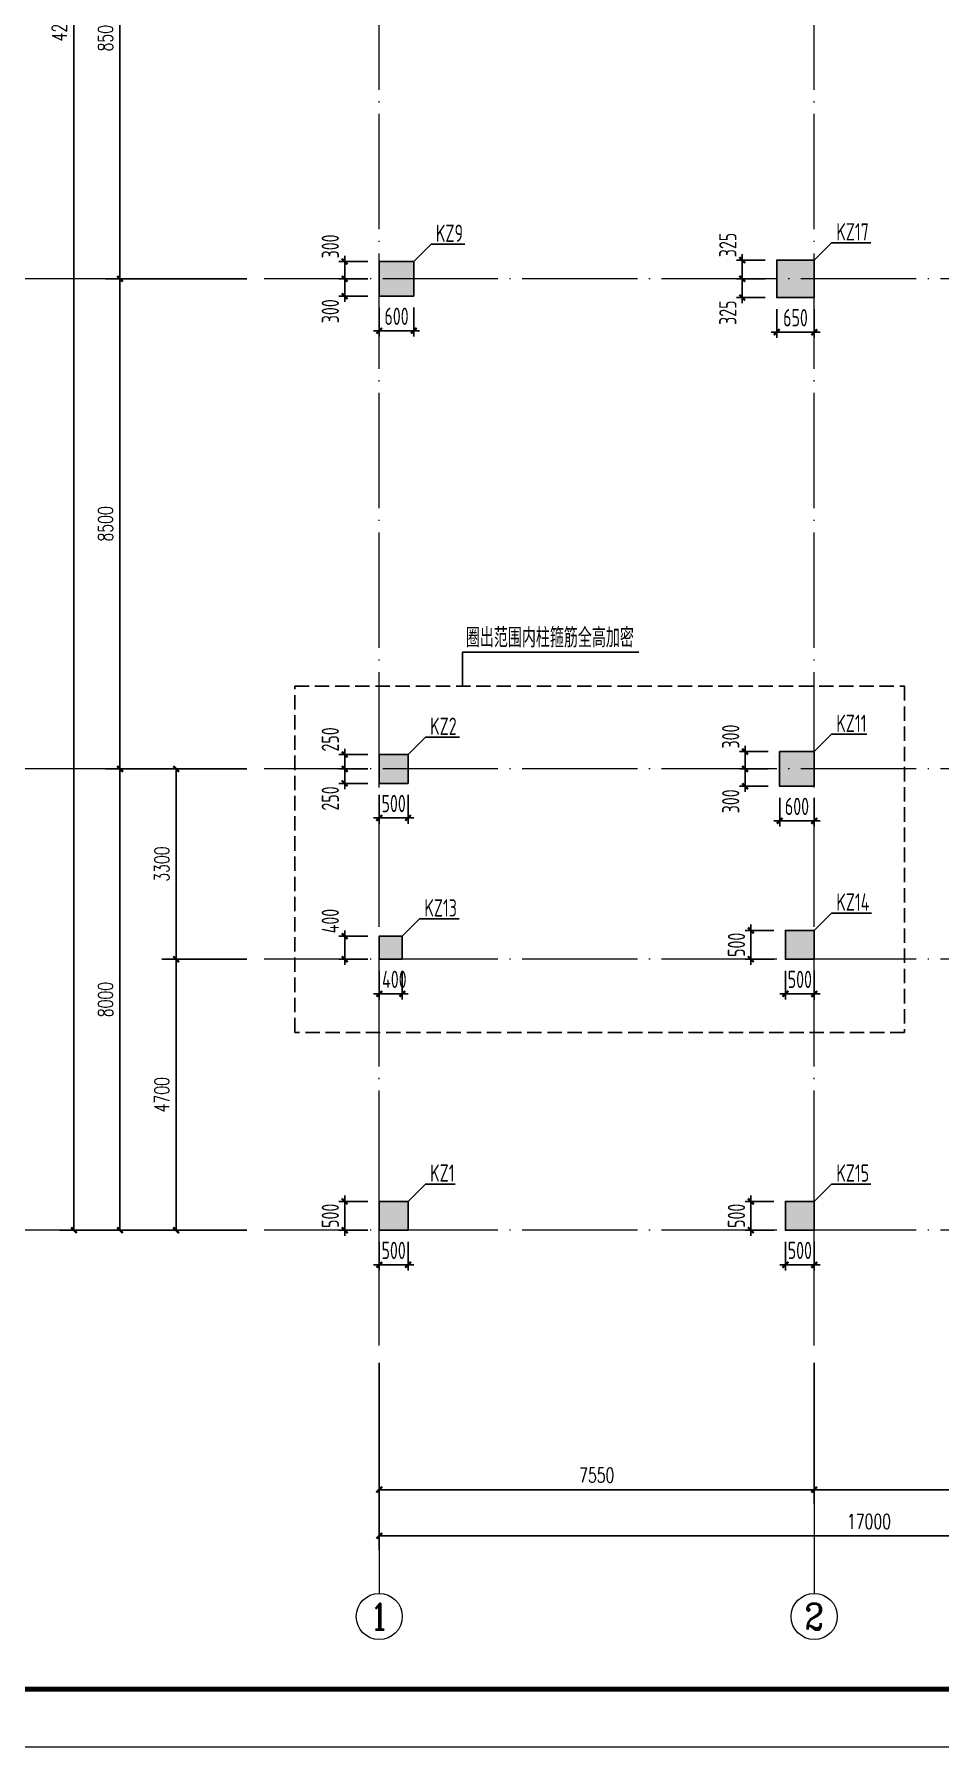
# Model space of a CAD drawing. Extents: x 3968514 to 5230306, y -516551 to -228246.
# Drawn here: x 4675666 to 4691384, y -359553 to -329853 of the extents above; entities that cross this region are included whole.
import ezdxf
from ezdxf.enums import TextEntityAlignment as Align

# ---------------------------------------------------------------- set-up
doc = ezdxf.new("R2010")
doc.units = 0
doc.header["$LTSCALE"] = 1000
doc.header["$MEASUREMENT"] = 0
doc.linetypes.add('DASH', pattern=[0.35, 0.25, -0.1])
doc.linetypes.add('DOTE', pattern=[2.42, 2, -0.2, 0.02, -0.2])
for name, color, linetype, lineweight in [('AXIS', 3, 'Continuous', 15), ('AXIS_TEXT', 7, 'Continuous', 15), ('COLU-DIM', 3, 'Continuous', 25), ('COLU-HATCH', 251, 'Continuous', 25), ('COLU-TEXT', 2, 'Continuous', 25), ('DOTE', 1, 'DOTE', 9), ('FRAME', 3, 'Continuous', 18), ('PUB_DIM', 3, 'Continuous', 15)]:
    doc.layers.add(name, color=color, linetype=linetype, lineweight=lineweight)
doc.layers.add('COLU', color=7, linetype='Continuous')
doc.layers.add('PUB_TEXT', color=7, linetype='Continuous')
doc.styles.add('_TCH_AXIS', font='COMPLEX', dxfattribs={"bigfont": 'GBCBIG'})
doc.styles.add('_TCH_DIM_T3', font='SIMPLEX.shx', dxfattribs={"width": 0.7, "bigfont": 'GBCBIG.shx'})
doc.styles.add('COMPLEX', font='COMPLEX')
doc.styles.add('FromPkpm', font='Tssdeng.shx', dxfattribs={"width": 0.7, "bigfont": 'hztxt.shx'})
doc.styles.get("Standard").update_dxf_attribs({"font": 'gbenor.shx', "bigfont": 'gbcbig.shx'})
doc.dimstyles.new('_TCH_ARCH&&100', dxfattribs={"dimtxt": 255, "dimasz": 100, "dimexe": 250, "dimexo": 300, "dimgap": 122.5, "dimtad": 1, "dimdec": 0, "dimzin": 0, "dimdsep": 46, "dimtxsty": '_TCH_DIM_T3', "dimblk": 'ARCHTICK', "dimcen": 0.09, "dimclrt": 7, "dimazin": 2, "dimtfac": 1, "dimtdec": 0, "dimtix": 1, "dimtmove": 2, "dimatfit": 3, "dimfxl": 150, "dimtolj": 1, "dimtzin": 0, "dimarcsym": 0})
doc.dimstyles.new('Pkpm_1', dxfattribs={"dimtxt": 250, "dimasz": 100, "dimexe": 100, "dimexo": 0.0625, "dimgap": 100, "dimtad": 1, "dimdec": 0, "dimrnd": 1, "dimzin": 0, "dimdsep": 46, "dimtxsty": 'FromPkpm', "dimblk1": 'ARCHTICK', "dimblk2": 'ARCHTICK', "dimsah": 1, "dimcen": 0.09, "dimdle": 100, "dimadec": 0, "dimazin": 0, "dimtfac": 1, "dimtdec": 0, "dimtix": 1, "dimtmove": 2, "dimatfit": 1, "dimfxl": 1, "dimtolj": 1, "dimtzin": 0, "dimarcsym": 0})

# ---------------------------------------------------------------- blocks, each defined once
blk = doc.blocks.new('A$C0B803521')
at = {"layer": 'FRAME', "lineweight": 140}
blk.add_line((-97543, 35252), (-16943, 35252), dxfattribs=at)
at = {"layer": 'FRAME', "lineweight": 18}
blk.add_line((-100043, 34252), (-15943, 34252), dxfattribs=at)
blk = doc.blocks.new('_ArchTick')
at = {"color": 0, "linetype": 'ByBlock', "const_width": 0.4}
blk.add_lwpolyline([(-0.5, -0.5), (0.5, 0.5)], dxfattribs=at)
blk = doc.blocks.new('*D376')
at = {"layer": 'COLU-DIM', "color": 0, "lineweight": -2, "transparency": 16777216}
for p, q in [((4688605, -343095), (4688605, -343595)), ((4689205, -343095), (4689205, -343595)), ((4688605, -343495), (4688505, -343495)), ((4688605, -343495), (4689205, -343495)), ((4689205, -343495), (4689305, -343495))]:
    blk.add_line(p, q, dxfattribs=at)
at = {"layer": 'Defpoints', "color": 0, "transparency": 16777216}
for p in [(4688605, -342895), (4689205, -342895), (4689205, -343495)]:
    blk.add_point(p, dxfattribs=at)
at = {"layer": 'COLU-DIM', "color": 0, "lineweight": -2, "transparency": 16777216, "xscale": 100, "yscale": 100, "zscale": 100}
blk.add_blockref('_ArchTick', (4688605, -343495), dxfattribs=at)
at = {"layer": 'COLU-DIM', "color": 0, "lineweight": -2, "transparency": 16777216, "xscale": 100, "yscale": 100, "zscale": 100, "rotation": 180}
blk.add_blockref('_ArchTick', (4689205, -343495), dxfattribs=at)
at = {"layer": 'COLU-DIM', "color": 7, "transparency": 16777216, "insert": (4688905, -343245), "char_height": 300, "attachment_point": 5, "style": 'FromPkpm'}
blk.add_mtext('\\A1;600', dxfattribs=at)
blk = doc.blocks.new('*D375')
at = {"layer": 'COLU-DIM', "color": 0, "lineweight": -2, "transparency": 16777216}
for p, q in [((4688705, -346095), (4688705, -346595)), ((4689205, -346095), (4689205, -346595)), ((4688705, -346495), (4688605, -346495)), ((4688705, -346495), (4689205, -346495)), ((4689205, -346495), (4689305, -346495))]:
    blk.add_line(p, q, dxfattribs=at)
at = {"layer": 'Defpoints', "color": 0, "transparency": 16777216}
for p in [(4688705, -345895), (4689205, -345895), (4689205, -346495)]:
    blk.add_point(p, dxfattribs=at)
at = {"layer": 'COLU-DIM', "color": 0, "lineweight": -2, "transparency": 16777216, "xscale": 100, "yscale": 100, "zscale": 100}
blk.add_blockref('_ArchTick', (4688705, -346495), dxfattribs=at)
at = {"layer": 'COLU-DIM', "color": 0, "lineweight": -2, "transparency": 16777216, "xscale": 100, "yscale": 100, "zscale": 100, "rotation": 180}
blk.add_blockref('_ArchTick', (4689205, -346495), dxfattribs=at)
at = {"layer": 'COLU-DIM', "color": 7, "transparency": 16777216, "insert": (4688955, -346245), "char_height": 300, "attachment_point": 5, "style": 'FromPkpm'}
blk.add_mtext('\\A1;500', dxfattribs=at)
blk = doc.blocks.new('*D374')
at = {"layer": 'COLU-DIM', "color": 0, "lineweight": -2, "transparency": 16777216}
for p, q in [((4688555, -334620), (4688555, -335120)), ((4689205, -334620), (4689205, -335120)), ((4688455, -335020), (4689305, -335020))]:
    blk.add_line(p, q, dxfattribs=at)
at = {"layer": 'Defpoints', "color": 0, "transparency": 16777216}
for p in [(4688555, -334420), (4689205, -334420), (4689205, -335020)]:
    blk.add_point(p, dxfattribs=at)
at = {"layer": 'COLU-DIM', "color": 0, "lineweight": -2, "transparency": 16777216, "xscale": 100, "yscale": 100, "zscale": 100, "rotation": 180}
blk.add_blockref('_ArchTick', (4688555, -335020), dxfattribs=at)
at = {"layer": 'COLU-DIM', "color": 0, "lineweight": -2, "transparency": 16777216, "xscale": 100, "yscale": 100, "zscale": 100}
blk.add_blockref('_ArchTick', (4689205, -335020), dxfattribs=at)
at = {"layer": 'COLU-DIM', "color": 7, "transparency": 16777216, "insert": (4688880, -334770), "char_height": 300, "attachment_point": 5, "style": 'FromPkpm'}
blk.add_mtext('\\A1;650', dxfattribs=at)
blk = doc.blocks.new('*D373')
at = {"layer": 'COLU-DIM', "color": 0, "lineweight": -2, "transparency": 16777216}
for p, q in [((4688355, -333770), (4687855, -333770)), ((4687955, -333770), (4687955, -333670)), ((4687955, -334095), (4687955, -333770)), ((4688355, -334095), (4687855, -334095)), ((4687955, -334095), (4687955, -334195))]:
    blk.add_line(p, q, dxfattribs=at)
at = {"layer": 'Defpoints', "color": 0, "transparency": 16777216}
for p in [(4687955, -333770), (4688555, -333770), (4688555, -334095)]:
    blk.add_point(p, dxfattribs=at)
at = {"layer": 'COLU-DIM', "color": 0, "lineweight": -2, "transparency": 16777216, "xscale": 100, "yscale": 100, "zscale": 100}
for p, rotation in [((4687955, -333770), 270), ((4687955, -334095), 90)]:
    blk.add_blockref('_ArchTick', p, dxfattribs=dict(at, rotation=rotation))
at = {"layer": 'COLU-DIM', "color": 7, "transparency": 16777216, "insert": (4687705, -333508), "char_height": 300, "attachment_point": 5, "rotation": 90, "style": 'FromPkpm'}
blk.add_mtext('\\A1;325', dxfattribs=at)
blk = doc.blocks.new('*D372')
at = {"layer": 'COLU-DIM', "color": 0, "lineweight": -2, "transparency": 16777216}
for p, q in [((4688355, -334095), (4687855, -334095)), ((4687955, -334095), (4687955, -333995)), ((4687955, -334420), (4687955, -334095)), ((4688355, -334420), (4687855, -334420)), ((4687955, -334420), (4687955, -334520))]:
    blk.add_line(p, q, dxfattribs=at)
at = {"layer": 'Defpoints', "color": 0, "transparency": 16777216}
for p in [(4687955, -334095), (4688555, -334095), (4688555, -334420)]:
    blk.add_point(p, dxfattribs=at)
at = {"layer": 'COLU-DIM', "color": 0, "lineweight": -2, "transparency": 16777216, "xscale": 100, "yscale": 100, "zscale": 100}
for p, rotation in [((4687955, -334095), 270), ((4687955, -334420), 90)]:
    blk.add_blockref('_ArchTick', p, dxfattribs=dict(at, rotation=rotation))
at = {"layer": 'COLU-DIM', "color": 7, "transparency": 16777216, "insert": (4687705, -334682), "char_height": 300, "attachment_point": 5, "rotation": 90, "style": 'FromPkpm'}
blk.add_mtext('\\A1;325', dxfattribs=at)
blk = doc.blocks.new('*D371')
at = {"layer": 'COLU-DIM', "color": 0, "lineweight": -2, "transparency": 16777216}
for p, q in [((4681655, -343045), (4681655, -343545)), ((4682155, -343045), (4682155, -343545)), ((4681655, -343445), (4681555, -343445)), ((4681655, -343445), (4682155, -343445)), ((4682155, -343445), (4682255, -343445))]:
    blk.add_line(p, q, dxfattribs=at)
at = {"layer": 'Defpoints', "color": 0, "transparency": 16777216}
for p in [(4681655, -342845), (4682155, -342845), (4682155, -343445)]:
    blk.add_point(p, dxfattribs=at)
at = {"layer": 'COLU-DIM', "color": 0, "lineweight": -2, "transparency": 16777216, "xscale": 100, "yscale": 100, "zscale": 100}
blk.add_blockref('_ArchTick', (4681655, -343445), dxfattribs=at)
at = {"layer": 'COLU-DIM', "color": 0, "lineweight": -2, "transparency": 16777216, "xscale": 100, "yscale": 100, "zscale": 100, "rotation": 180}
blk.add_blockref('_ArchTick', (4682155, -343445), dxfattribs=at)
at = {"layer": 'COLU-DIM', "color": 7, "transparency": 16777216, "insert": (4681905, -343195), "char_height": 300, "attachment_point": 5, "style": 'FromPkpm'}
blk.add_mtext('\\A1;500', dxfattribs=at)
blk = doc.blocks.new('*D368')
at = {"layer": 'COLU-DIM', "color": 0, "lineweight": -2, "transparency": 16777216}
for p, q in [((4688505, -350095), (4688005, -350095)), ((4688105, -350095), (4688105, -349995)), ((4688105, -350595), (4688105, -350095)), ((4688505, -350595), (4688005, -350595)), ((4688105, -350595), (4688105, -350695))]:
    blk.add_line(p, q, dxfattribs=at)
at = {"layer": 'Defpoints', "color": 0, "transparency": 16777216}
for p in [(4688105, -350095), (4688705, -350095), (4688705, -350595)]:
    blk.add_point(p, dxfattribs=at)
at = {"layer": 'COLU-DIM', "color": 0, "lineweight": -2, "transparency": 16777216, "xscale": 100, "yscale": 100, "zscale": 100}
for p, rotation in [((4688105, -350095), 270), ((4688105, -350595), 90)]:
    blk.add_blockref('_ArchTick', p, dxfattribs=dict(at, rotation=rotation))
at = {"layer": 'COLU-DIM', "color": 7, "transparency": 16777216, "insert": (4687855, -350345), "char_height": 300, "attachment_point": 5, "rotation": 90, "style": 'FromPkpm'}
blk.add_mtext('\\A1;500', dxfattribs=at)
blk = doc.blocks.new('*D367')
at = {"layer": 'COLU-DIM', "color": 0, "lineweight": -2, "transparency": 16777216}
for p, q in [((4681055, -345495), (4681055, -345395)), ((4681455, -345495), (4680955, -345495)), ((4681055, -345895), (4681055, -345495)), ((4681455, -345895), (4680955, -345895)), ((4681055, -345895), (4681055, -345995))]:
    blk.add_line(p, q, dxfattribs=at)
at = {"layer": 'Defpoints', "color": 0, "transparency": 16777216}
for p in [(4681055, -345495), (4681655, -345495), (4681655, -345895)]:
    blk.add_point(p, dxfattribs=at)
at = {"layer": 'COLU-DIM', "color": 0, "lineweight": -2, "transparency": 16777216, "xscale": 100, "yscale": 100, "zscale": 100}
for p, rotation in [((4681055, -345495), 270), ((4681055, -345895), 90)]:
    blk.add_blockref('_ArchTick', p, dxfattribs=dict(at, rotation=rotation))
at = {"layer": 'COLU-DIM', "color": 7, "transparency": 16777216, "insert": (4680805, -345233), "char_height": 300, "attachment_point": 5, "rotation": 90, "style": 'FromPkpm'}
blk.add_mtext('\\A1;400', dxfattribs=at)
blk = doc.blocks.new('*D366')
at = {"layer": 'COLU-DIM', "color": 0, "lineweight": -2, "transparency": 16777216}
for p, q in [((4688705, -350795), (4688705, -351295)), ((4689205, -350795), (4689205, -351295)), ((4688705, -351195), (4688605, -351195)), ((4688705, -351195), (4689205, -351195)), ((4689205, -351195), (4689305, -351195))]:
    blk.add_line(p, q, dxfattribs=at)
at = {"layer": 'Defpoints', "color": 0, "transparency": 16777216}
for p in [(4688705, -350595), (4689205, -350595), (4689205, -351195)]:
    blk.add_point(p, dxfattribs=at)
at = {"layer": 'COLU-DIM', "color": 0, "lineweight": -2, "transparency": 16777216, "xscale": 100, "yscale": 100, "zscale": 100}
blk.add_blockref('_ArchTick', (4688705, -351195), dxfattribs=at)
at = {"layer": 'COLU-DIM', "color": 0, "lineweight": -2, "transparency": 16777216, "xscale": 100, "yscale": 100, "zscale": 100, "rotation": 180}
blk.add_blockref('_ArchTick', (4689205, -351195), dxfattribs=at)
at = {"layer": 'COLU-DIM', "color": 7, "transparency": 16777216, "insert": (4688955, -350945), "char_height": 300, "attachment_point": 5, "style": 'FromPkpm'}
blk.add_mtext('\\A1;500', dxfattribs=at)
blk = doc.blocks.new('*D365')
at = {"layer": 'COLU-DIM', "color": 0, "lineweight": -2, "transparency": 16777216}
for p, q in [((4688405, -342295), (4687905, -342295)), ((4688005, -342295), (4688005, -342195)), ((4688005, -342595), (4688005, -342295)), ((4688405, -342595), (4687905, -342595)), ((4688005, -342595), (4688005, -342695))]:
    blk.add_line(p, q, dxfattribs=at)
at = {"layer": 'Defpoints', "color": 0, "transparency": 16777216}
for p in [(4688005, -342295), (4688605, -342295), (4688605, -342595)]:
    blk.add_point(p, dxfattribs=at)
at = {"layer": 'COLU-DIM', "color": 0, "lineweight": -2, "transparency": 16777216, "xscale": 100, "yscale": 100, "zscale": 100}
for p, rotation in [((4688005, -342295), 270), ((4688005, -342595), 90)]:
    blk.add_blockref('_ArchTick', p, dxfattribs=dict(at, rotation=rotation))
at = {"layer": 'COLU-DIM', "color": 7, "transparency": 16777216, "insert": (4687755, -342033), "char_height": 300, "attachment_point": 5, "rotation": 90, "style": 'FromPkpm'}
blk.add_mtext('\\A1;300', dxfattribs=at)
blk = doc.blocks.new('*D364')
at = {"layer": 'COLU-DIM', "color": 0, "lineweight": -2, "transparency": 16777216}
for p, q in [((4688405, -342595), (4687905, -342595)), ((4688005, -342595), (4688005, -342495)), ((4688005, -342895), (4688005, -342595)), ((4688405, -342895), (4687905, -342895)), ((4688005, -342895), (4688005, -342995))]:
    blk.add_line(p, q, dxfattribs=at)
at = {"layer": 'Defpoints', "color": 0, "transparency": 16777216}
for p in [(4688005, -342595), (4688605, -342595), (4688605, -342895)]:
    blk.add_point(p, dxfattribs=at)
at = {"layer": 'COLU-DIM', "color": 0, "lineweight": -2, "transparency": 16777216, "xscale": 100, "yscale": 100, "zscale": 100}
for p, rotation in [((4688005, -342595), 270), ((4688005, -342895), 90)]:
    blk.add_blockref('_ArchTick', p, dxfattribs=dict(at, rotation=rotation))
at = {"layer": 'COLU-DIM', "color": 7, "transparency": 16777216, "insert": (4687755, -343157), "char_height": 300, "attachment_point": 5, "rotation": 90, "style": 'FromPkpm'}
blk.add_mtext('\\A1;300', dxfattribs=at)
blk = doc.blocks.new('*D362')
at = {"layer": 'COLU-DIM', "color": 0, "lineweight": -2, "transparency": 16777216}
for p, q in [((4681455, -350095), (4680955, -350095)), ((4681055, -350095), (4681055, -349995)), ((4681055, -350595), (4681055, -350095)), ((4681455, -350595), (4680955, -350595)), ((4681055, -350595), (4681055, -350695))]:
    blk.add_line(p, q, dxfattribs=at)
at = {"layer": 'Defpoints', "color": 0, "transparency": 16777216}
for p in [(4681055, -350095), (4681655, -350095), (4681655, -350595)]:
    blk.add_point(p, dxfattribs=at)
at = {"layer": 'COLU-DIM', "color": 0, "lineweight": -2, "transparency": 16777216, "xscale": 100, "yscale": 100, "zscale": 100}
for p, rotation in [((4681055, -350095), 270), ((4681055, -350595), 90)]:
    blk.add_blockref('_ArchTick', p, dxfattribs=dict(at, rotation=rotation))
at = {"layer": 'COLU-DIM', "color": 7, "transparency": 16777216, "insert": (4680805, -350345), "char_height": 300, "attachment_point": 5, "rotation": 90, "style": 'FromPkpm'}
blk.add_mtext('\\A1;500', dxfattribs=at)
blk = doc.blocks.new('*D361')
at = {"layer": 'COLU-DIM', "color": 0, "lineweight": -2, "transparency": 16777216}
for p, q in [((4681655, -334595), (4681655, -335095)), ((4682255, -334595), (4682255, -335095)), ((4681655, -334995), (4681555, -334995)), ((4681655, -334995), (4682255, -334995)), ((4682255, -334995), (4682355, -334995))]:
    blk.add_line(p, q, dxfattribs=at)
at = {"layer": 'Defpoints', "color": 0, "transparency": 16777216}
for p in [(4681655, -334395), (4682255, -334395), (4682255, -334995)]:
    blk.add_point(p, dxfattribs=at)
at = {"layer": 'COLU-DIM', "color": 0, "lineweight": -2, "transparency": 16777216, "xscale": 100, "yscale": 100, "zscale": 100}
blk.add_blockref('_ArchTick', (4681655, -334995), dxfattribs=at)
at = {"layer": 'COLU-DIM', "color": 0, "lineweight": -2, "transparency": 16777216, "xscale": 100, "yscale": 100, "zscale": 100, "rotation": 180}
blk.add_blockref('_ArchTick', (4682255, -334995), dxfattribs=at)
at = {"layer": 'COLU-DIM', "color": 7, "transparency": 16777216, "insert": (4681955, -334745), "char_height": 300, "attachment_point": 5, "style": 'FromPkpm'}
blk.add_mtext('\\A1;600', dxfattribs=at)
blk = doc.blocks.new('*D360')
at = {"layer": 'COLU-DIM', "color": 0, "lineweight": -2, "transparency": 16777216}
for p, q in [((4681455, -333795), (4680955, -333795)), ((4681055, -333795), (4681055, -333695)), ((4681055, -334095), (4681055, -333795)), ((4681455, -334095), (4680955, -334095)), ((4681055, -334095), (4681055, -334195))]:
    blk.add_line(p, q, dxfattribs=at)
at = {"layer": 'Defpoints', "color": 0, "transparency": 16777216}
for p in [(4681055, -333795), (4681655, -333795), (4681655, -334095)]:
    blk.add_point(p, dxfattribs=at)
at = {"layer": 'COLU-DIM', "color": 0, "lineweight": -2, "transparency": 16777216, "xscale": 100, "yscale": 100, "zscale": 100}
for p, rotation in [((4681055, -333795), 270), ((4681055, -334095), 90)]:
    blk.add_blockref('_ArchTick', p, dxfattribs=dict(at, rotation=rotation))
at = {"layer": 'COLU-DIM', "color": 7, "transparency": 16777216, "insert": (4680805, -333533), "char_height": 300, "attachment_point": 5, "rotation": 90, "style": 'FromPkpm'}
blk.add_mtext('\\A1;300', dxfattribs=at)
blk = doc.blocks.new('*D358')
at = {"layer": 'COLU-DIM', "color": 0, "lineweight": -2, "transparency": 16777216}
for p, q in [((4681455, -342345), (4680955, -342345)), ((4681055, -342345), (4681055, -342245)), ((4681055, -342595), (4681055, -342345)), ((4681455, -342595), (4680955, -342595)), ((4681055, -342595), (4681055, -342695))]:
    blk.add_line(p, q, dxfattribs=at)
at = {"layer": 'Defpoints', "color": 0, "transparency": 16777216}
for p in [(4681055, -342345), (4681655, -342345), (4681655, -342595)]:
    blk.add_point(p, dxfattribs=at)
at = {"layer": 'COLU-DIM', "color": 0, "lineweight": -2, "transparency": 16777216, "xscale": 100, "yscale": 100, "zscale": 100}
for p, rotation in [((4681055, -342345), 270), ((4681055, -342595), 90)]:
    blk.add_blockref('_ArchTick', p, dxfattribs=dict(at, rotation=rotation))
at = {"layer": 'COLU-DIM', "color": 7, "transparency": 16777216, "insert": (4680805, -342083), "char_height": 300, "attachment_point": 5, "rotation": 90, "style": 'FromPkpm'}
blk.add_mtext('\\A1;250', dxfattribs=at)
blk = doc.blocks.new('*D357')
at = {"layer": 'COLU-DIM', "color": 0, "lineweight": -2, "transparency": 16777216}
for p, q in [((4681655, -350795), (4681655, -351295)), ((4682155, -350795), (4682155, -351295)), ((4681655, -351195), (4681555, -351195)), ((4681655, -351195), (4682155, -351195)), ((4682155, -351195), (4682255, -351195))]:
    blk.add_line(p, q, dxfattribs=at)
at = {"layer": 'Defpoints', "color": 0, "transparency": 16777216}
for p in [(4681655, -350595), (4682155, -350595), (4682155, -351195)]:
    blk.add_point(p, dxfattribs=at)
at = {"layer": 'COLU-DIM', "color": 0, "lineweight": -2, "transparency": 16777216, "xscale": 100, "yscale": 100, "zscale": 100}
blk.add_blockref('_ArchTick', (4681655, -351195), dxfattribs=at)
at = {"layer": 'COLU-DIM', "color": 0, "lineweight": -2, "transparency": 16777216, "xscale": 100, "yscale": 100, "zscale": 100, "rotation": 180}
blk.add_blockref('_ArchTick', (4682155, -351195), dxfattribs=at)
at = {"layer": 'COLU-DIM', "color": 7, "transparency": 16777216, "insert": (4681905, -350945), "char_height": 300, "attachment_point": 5, "style": 'FromPkpm'}
blk.add_mtext('\\A1;500', dxfattribs=at)
blk = doc.blocks.new('*D356')
at = {"layer": 'COLU-DIM', "color": 0, "lineweight": -2, "transparency": 16777216}
for p, q in [((4681455, -342595), (4680955, -342595)), ((4681055, -342595), (4681055, -342495)), ((4681055, -342845), (4681055, -342595)), ((4681455, -342845), (4680955, -342845)), ((4681055, -342845), (4681055, -342945))]:
    blk.add_line(p, q, dxfattribs=at)
at = {"layer": 'Defpoints', "color": 0, "transparency": 16777216}
for p in [(4681055, -342595), (4681655, -342595), (4681655, -342845)]:
    blk.add_point(p, dxfattribs=at)
at = {"layer": 'COLU-DIM', "color": 0, "lineweight": -2, "transparency": 16777216, "xscale": 100, "yscale": 100, "zscale": 100}
for p, rotation in [((4681055, -342595), 270), ((4681055, -342845), 90)]:
    blk.add_blockref('_ArchTick', p, dxfattribs=dict(at, rotation=rotation))
at = {"layer": 'COLU-DIM', "color": 7, "transparency": 16777216, "insert": (4680805, -343107), "char_height": 300, "attachment_point": 5, "rotation": 90, "style": 'FromPkpm'}
blk.add_mtext('\\A1;250', dxfattribs=at)
blk = doc.blocks.new('*D355')
at = {"layer": 'COLU-DIM', "color": 0, "lineweight": -2, "transparency": 16777216}
for p, q in [((4681655, -346095), (4681655, -346595)), ((4682055, -346095), (4682055, -346595)), ((4681555, -346495), (4682155, -346495))]:
    blk.add_line(p, q, dxfattribs=at)
at = {"layer": 'Defpoints', "color": 0, "transparency": 16777216}
for p in [(4681655, -345895), (4682055, -345895), (4682055, -346495)]:
    blk.add_point(p, dxfattribs=at)
at = {"layer": 'COLU-DIM', "color": 0, "lineweight": -2, "transparency": 16777216, "xscale": 100, "yscale": 100, "zscale": 100, "rotation": 180}
blk.add_blockref('_ArchTick', (4681655, -346495), dxfattribs=at)
at = {"layer": 'COLU-DIM', "color": 0, "lineweight": -2, "transparency": 16777216, "xscale": 100, "yscale": 100, "zscale": 100}
blk.add_blockref('_ArchTick', (4682055, -346495), dxfattribs=at)
at = {"layer": 'COLU-DIM', "color": 7, "transparency": 16777216, "insert": (4681917, -346245), "char_height": 300, "attachment_point": 5, "style": 'FromPkpm'}
blk.add_mtext('\\A1;400', dxfattribs=at)
blk = doc.blocks.new('*D354')
at = {"layer": 'COLU-DIM', "color": 0, "lineweight": -2, "transparency": 16777216}
for p, q in [((4681455, -334095), (4680955, -334095)), ((4681055, -334095), (4681055, -333995)), ((4681055, -334395), (4681055, -334095)), ((4681455, -334395), (4680955, -334395)), ((4681055, -334395), (4681055, -334495))]:
    blk.add_line(p, q, dxfattribs=at)
at = {"layer": 'Defpoints', "color": 0, "transparency": 16777216}
for p in [(4681055, -334095), (4681655, -334095), (4681655, -334395)]:
    blk.add_point(p, dxfattribs=at)
at = {"layer": 'COLU-DIM', "color": 0, "lineweight": -2, "transparency": 16777216, "xscale": 100, "yscale": 100, "zscale": 100}
for p, rotation in [((4681055, -334095), 270), ((4681055, -334395), 90)]:
    blk.add_blockref('_ArchTick', p, dxfattribs=dict(at, rotation=rotation))
at = {"layer": 'COLU-DIM', "color": 7, "transparency": 16777216, "insert": (4680805, -334657), "char_height": 300, "attachment_point": 5, "rotation": 90, "style": 'FromPkpm'}
blk.add_mtext('\\A1;300', dxfattribs=at)
blk = doc.blocks.new('*D353')
at = {"layer": 'COLU-DIM', "color": 0, "lineweight": -2, "transparency": 16777216}
for p, q in [((4688505, -345395), (4688005, -345395)), ((4688105, -345395), (4688105, -345295)), ((4688105, -345895), (4688105, -345395)), ((4688505, -345895), (4688005, -345895)), ((4688105, -345895), (4688105, -345995))]:
    blk.add_line(p, q, dxfattribs=at)
at = {"layer": 'Defpoints', "color": 0, "transparency": 16777216}
for p in [(4688105, -345395), (4688705, -345395), (4688705, -345895)]:
    blk.add_point(p, dxfattribs=at)
at = {"layer": 'COLU-DIM', "color": 0, "lineweight": -2, "transparency": 16777216, "xscale": 100, "yscale": 100, "zscale": 100}
for p, rotation in [((4688105, -345395), 270), ((4688105, -345895), 90)]:
    blk.add_blockref('_ArchTick', p, dxfattribs=dict(at, rotation=rotation))
at = {"layer": 'COLU-DIM', "color": 7, "transparency": 16777216, "insert": (4687855, -345645), "char_height": 300, "attachment_point": 5, "rotation": 90, "style": 'FromPkpm'}
blk.add_mtext('\\A1;500', dxfattribs=at)
blk = doc.blocks.new('_AXISO')
blk.add_circle((0, 0), 0.5)
at = {"layer": 'AXIS_TEXT', "style": 'COMPLEX', "width": 1.041667}
blk.add_attdef('A', text='', height=0.56, dxfattribs=at).set_placement((-0.25, -0.28), (0.25, -0.28), align=Align.FIT)
blk = doc.blocks.new('*D1341')
at = {"layer": 'AXIS', "color": 0, "lineweight": -2, "transparency": 16777216}
for p, q in [((0, -44300), (0, -47550)), ((17000, -44300), (17000, -47550)), ((0, -47300), (17000, -47300))]:
    blk.add_line(p, q, dxfattribs=at)
at = {"layer": 'Defpoints', "color": 0, "transparency": 16777216}
for p in [(0, -44000), (17000, -44000), (17000, -47300)]:
    blk.add_point(p, dxfattribs=at)
at = {"layer": 'AXIS', "color": 0, "lineweight": -2, "transparency": 16777216, "xscale": 100, "yscale": 100, "zscale": 100, "rotation": 180}
blk.add_blockref('_ArchTick', (0, -47300), dxfattribs=at)
at = {"layer": 'AXIS', "color": 0, "lineweight": -2, "transparency": 16777216, "xscale": 100, "yscale": 100, "zscale": 100}
blk.add_blockref('_ArchTick', (17000, -47300), dxfattribs=at)
at = {"layer": 'AXIS', "color": 7, "transparency": 16777216, "insert": (8500, -47050), "char_height": 255, "attachment_point": 5, "style": '_TCH_DIM_T3'}
blk.add_mtext('\\A1;17000', dxfattribs=at)
blk = doc.blocks.new('*D1342')
at = {"layer": 'AXIS', "color": 0, "lineweight": -2, "transparency": 16777216}
for p, q in [((0, -44300), (0, -46750)), ((7550, -44300), (7550, -46750)), ((0, -46500), (7550, -46500))]:
    blk.add_line(p, q, dxfattribs=at)
at = {"layer": 'Defpoints', "color": 0, "transparency": 16777216}
for p in [(0, -44000), (7550, -44000), (7550, -46500)]:
    blk.add_point(p, dxfattribs=at)
at = {"layer": 'AXIS', "color": 0, "lineweight": -2, "transparency": 16777216, "xscale": 100, "yscale": 100, "zscale": 100, "rotation": 180}
blk.add_blockref('_ArchTick', (0, -46500), dxfattribs=at)
at = {"layer": 'AXIS', "color": 0, "lineweight": -2, "transparency": 16777216, "xscale": 100, "yscale": 100, "zscale": 100}
blk.add_blockref('_ArchTick', (7550, -46500), dxfattribs=at)
at = {"layer": 'AXIS', "color": 7, "transparency": 16777216, "insert": (3775, -46250), "char_height": 255, "attachment_point": 5, "style": '_TCH_DIM_T3'}
blk.add_mtext('\\A1;7550', dxfattribs=at)
blk = doc.blocks.new('*D1343')
at = {"layer": 'AXIS', "color": 0, "lineweight": -2, "transparency": 16777216}
for p, q in [((7550, -44300), (7550, -46750)), ((17000, -44300), (17000, -46750)), ((7550, -46500), (17000, -46500))]:
    blk.add_line(p, q, dxfattribs=at)
at = {"layer": 'Defpoints', "color": 0, "transparency": 16777216}
for p in [(7550, -44000), (17000, -44000), (17000, -46500)]:
    blk.add_point(p, dxfattribs=at)
at = {"layer": 'AXIS', "color": 0, "lineweight": -2, "transparency": 16777216, "xscale": 100, "yscale": 100, "zscale": 100, "rotation": 180}
blk.add_blockref('_ArchTick', (7550, -46500), dxfattribs=at)
at = {"layer": 'AXIS', "color": 0, "lineweight": -2, "transparency": 16777216, "xscale": 100, "yscale": 100, "zscale": 100}
blk.add_blockref('_ArchTick', (17000, -46500), dxfattribs=at)
at = {"layer": 'AXIS', "color": 7, "transparency": 16777216, "insert": (12275, -46250), "char_height": 255, "attachment_point": 5, "style": '_TCH_DIM_T3'}
blk.add_mtext('\\A1;9450', dxfattribs=at)
blk = doc.blocks.new('*D1353')
at = {"layer": 'AXIS', "color": 0, "lineweight": -2, "transparency": 16777216}
for p, q in [((-2300, 0), (-5550, 0)), ((-5300, -42000), (-5300, 0)), ((-2300, -42000), (-5550, -42000))]:
    blk.add_line(p, q, dxfattribs=at)
at = {"layer": 'Defpoints', "color": 0, "transparency": 16777216}
for p in [(-5300, 0), (-2000, 0), (-2000, -42000)]:
    blk.add_point(p, dxfattribs=at)
at = {"layer": 'AXIS', "color": 0, "lineweight": -2, "transparency": 16777216, "xscale": 100, "yscale": 100, "zscale": 100}
for p, rotation in [((-5300, 0), 90), ((-5300, -42000), 270)]:
    blk.add_blockref('_ArchTick', p, dxfattribs=dict(at, rotation=rotation))
at = {"layer": 'AXIS', "color": 7, "transparency": 16777216, "insert": (-5550, -21000), "char_height": 255, "attachment_point": 5, "rotation": 90, "style": '_TCH_DIM_T3'}
blk.add_mtext('\\A1;42000', dxfattribs=at)
blk = doc.blocks.new('*D1354')
at = {"layer": 'AXIS', "color": 0, "lineweight": -2, "transparency": 16777216}
for p, q in [((-2300, -34000), (-4750, -34000)), ((-4500, -42000), (-4500, -34000)), ((-2300, -42000), (-4750, -42000))]:
    blk.add_line(p, q, dxfattribs=at)
at = {"layer": 'Defpoints', "color": 0, "transparency": 16777216}
for p in [(-4500, -34000), (-2000, -34000), (-2000, -42000)]:
    blk.add_point(p, dxfattribs=at)
at = {"layer": 'AXIS', "color": 0, "lineweight": -2, "transparency": 16777216, "xscale": 100, "yscale": 100, "zscale": 100}
for p, rotation in [((-4500, -34000), 90), ((-4500, -42000), 270)]:
    blk.add_blockref('_ArchTick', p, dxfattribs=dict(at, rotation=rotation))
at = {"layer": 'AXIS', "color": 7, "transparency": 16777216, "insert": (-4750, -38000), "char_height": 255, "attachment_point": 5, "rotation": 90, "style": '_TCH_DIM_T3'}
blk.add_mtext('\\A1;8000', dxfattribs=at)
blk = doc.blocks.new('*D1355')
at = {"layer": 'AXIS', "color": 0, "lineweight": -2, "transparency": 16777216}
for p, q in [((-2300, -25500), (-4750, -25500)), ((-4500, -34000), (-4500, -25500)), ((-2300, -34000), (-4750, -34000))]:
    blk.add_line(p, q, dxfattribs=at)
at = {"layer": 'Defpoints', "color": 0, "transparency": 16777216}
for p in [(-4500, -25500), (-2000, -25500), (-2000, -34000)]:
    blk.add_point(p, dxfattribs=at)
at = {"layer": 'AXIS', "color": 0, "lineweight": -2, "transparency": 16777216, "xscale": 100, "yscale": 100, "zscale": 100}
for p, rotation in [((-4500, -25500), 90), ((-4500, -34000), 270)]:
    blk.add_blockref('_ArchTick', p, dxfattribs=dict(at, rotation=rotation))
at = {"layer": 'AXIS', "color": 7, "transparency": 16777216, "insert": (-4750, -29750), "char_height": 255, "attachment_point": 5, "rotation": 90, "style": '_TCH_DIM_T3'}
blk.add_mtext('\\A1;8500', dxfattribs=at)
blk = doc.blocks.new('*D1356')
at = {"layer": 'AXIS', "color": 0, "lineweight": -2, "transparency": 16777216}
for p, q in [((-2300, -17000), (-4750, -17000)), ((-4500, -25500), (-4500, -17000)), ((-2300, -25500), (-4750, -25500))]:
    blk.add_line(p, q, dxfattribs=at)
at = {"layer": 'Defpoints', "color": 0, "transparency": 16777216}
for p in [(-4500, -17000), (-2000, -17000), (-2000, -25500)]:
    blk.add_point(p, dxfattribs=at)
at = {"layer": 'AXIS', "color": 0, "lineweight": -2, "transparency": 16777216, "xscale": 100, "yscale": 100, "zscale": 100}
for p, rotation in [((-4500, -17000), 90), ((-4500, -25500), 270)]:
    blk.add_blockref('_ArchTick', p, dxfattribs=dict(at, rotation=rotation))
at = {"layer": 'AXIS', "color": 7, "transparency": 16777216, "insert": (-4750, -21250), "char_height": 255, "attachment_point": 5, "rotation": 90, "style": '_TCH_DIM_T3'}
blk.add_mtext('\\A1;8500', dxfattribs=at)
blk = doc.blocks.new('*D1255')
at = {"layer": 'Defpoints', "color": 0, "transparency": 16777216}
for p in [(4678130, -345895), (4679655, -345895), (4679655, -350595)]:
    blk.add_point(p, dxfattribs=at)
at = {"layer": 'PUB_DIM', "color": 0, "lineweight": -2, "transparency": 16777216}
for p, q in [((4679355, -345895), (4677880, -345895)), ((4678130, -350595), (4678130, -345895)), ((4679355, -350595), (4677880, -350595))]:
    blk.add_line(p, q, dxfattribs=at)
at = {"layer": 'PUB_DIM', "color": 0, "lineweight": -2, "transparency": 16777216, "xscale": 100, "yscale": 100, "zscale": 100}
for p, rotation in [((4678130, -345895), 90), ((4678130, -350595), 270)]:
    blk.add_blockref('_ArchTick', p, dxfattribs=dict(at, rotation=rotation))
at = {"layer": 'PUB_DIM', "color": 7, "transparency": 16777216, "insert": (4677880, -348245), "char_height": 255, "attachment_point": 5, "rotation": 90, "style": '_TCH_DIM_T3'}
blk.add_mtext('\\A1;4700', dxfattribs=at)
blk = doc.blocks.new('*D1256')
at = {"layer": 'Defpoints', "color": 0, "transparency": 16777216}
for p in [(4678130, -342595), (4679655, -342595), (4679655, -345895)]:
    blk.add_point(p, dxfattribs=at)
at = {"layer": 'PUB_DIM', "color": 0, "lineweight": -2, "transparency": 16777216}
for p, q in [((4679355, -342595), (4677880, -342595)), ((4678130, -345895), (4678130, -342595)), ((4679355, -345895), (4677880, -345895))]:
    blk.add_line(p, q, dxfattribs=at)
at = {"layer": 'PUB_DIM', "color": 0, "lineweight": -2, "transparency": 16777216, "xscale": 100, "yscale": 100, "zscale": 100}
for p, rotation in [((4678130, -342595), 90), ((4678130, -345895), 270)]:
    blk.add_blockref('_ArchTick', p, dxfattribs=dict(at, rotation=rotation))
at = {"layer": 'PUB_DIM', "color": 7, "transparency": 16777216, "insert": (4677880, -344245), "char_height": 255, "attachment_point": 5, "rotation": 90, "style": '_TCH_DIM_T3'}
blk.add_mtext('\\A1;3300', dxfattribs=at)
blk = doc.blocks.new('A$Cbcbeac01')
at = {"layer": 'AXIS'}
for p, q in [((-2300, -25500), (-6300, -25500)), ((-2300, -34000), (-6300, -34000)), ((-2300, -42000), (-6300, -42000)), ((0, -44300), (0, -48300)), ((7550, -44300), (7550, -48300))]:
    blk.add_line(p, q, dxfattribs=at)
at = {"layer": 'DOTE'}
for p, q in [((0, -44000), (0, 2000)), ((7550, -44000), (7550, 2000)), ((19000, -25500), (-2000, -25500)), ((19000, -34000), (-2000, -34000)), ((19000, -42000), (-2000, -42000))]:
    blk.add_line(p, q, dxfattribs=at)
at = {"layer": 'AXIS'}
ref = blk.add_blockref('_AXISO', (0, -48700), dxfattribs=dict(at, xscale=800, yscale=800, zscale=800))
ref.add_attrib('A', '1', dxfattribs={"layer": 'AXIS_TEXT', "height": 449.3, "style": '_TCH_AXIS', "width": 1.736434}).set_placement((-167.2, -48924.6), (167.2, -48924.6), align=Align.FIT)
ref = blk.add_blockref('_AXISO', (7550, -48700), dxfattribs=dict(at, xscale=800, yscale=800, zscale=800))
ref.add_attrib('A', '2', dxfattribs={"layer": 'AXIS_TEXT', "height": 451.1, "style": '_TCH_AXIS', "width": 1.103448}).set_placement((7384.1, -48925.5), (7715.9, -48925.5), align=Align.FIT)
for p1, p2, distance, picture, middle in [((-2000, -42000), (-2000, 0), 3300, '*D1353', (-5550, -21000)), ((-2000, -25500), (-2000, -17000), 2500, '*D1356', (-4750, -21250)), ((-2000, -34000), (-2000, -25500), 2500, '*D1355', (-4750, -29750)), ((-2000, -42000), (-2000, -34000), 2500, '*D1354', (-4750, -38000)), ((0, -44000), (17000, -44000), -3300, '*D1341', (8500, -47050)), ((0, -44000), (7550, -44000), -2500, '*D1342', (3775, -46250)), ((7550, -44000), (17000, -44000), -2500, '*D1343', (12275, -46250))]:
    dim = blk.add_aligned_dim(p1=p1, p2=p2, distance=distance, dimstyle='_TCH_ARCH&&100', dxfattribs=at)
    dim.commit()
    dim.dimension.update_dxf_attribs({"geometry": picture, "text_midpoint": middle})

msp = doc.modelspace()

# ---------------------------------------------------------------- hatches: boundary and pattern name
at = {"layer": 'COLU-HATCH', "transparency": 33554687}
for points in [[(4682254.83494, -334394.70408), (4682254.83494, -333794.70408), (4681654.83494, -333794.70408), (4681654.83494, -334394.70408)], [(4689204.83494, -334419.70408), (4689204.83494, -333769.70408), (4688554.83494, -333769.70408), (4688554.83494, -334419.70408)], [(4682154.83494, -342844.70505), (4682154.83494, -342344.70505), (4681654.83494, -342344.70505), (4681654.83494, -342844.70505)], [(4689204.83494, -342894.70505), (4689204.83494, -342294.70505), (4688604.83494, -342294.70505), (4688604.83494, -342894.70505)], [(4689204.83494, -345894.70505), (4689204.83494, -345394.70505), (4688704.83494, -345394.70505), (4688704.83494, -345894.70505)], [(4682054.83494, -345894.70505), (4682054.83494, -345494.70505), (4681654.83494, -345494.70505), (4681654.83494, -345894.70505)], [(4682154.83494, -350594.70505), (4682154.83494, -350094.70505), (4681654.83494, -350094.70505), (4681654.83494, -350594.70505)], [(4689204.83494, -350594.70505), (4689204.83494, -350094.70505), (4688704.83494, -350094.70505), (4688704.83494, -350594.70505)]]:
    msp.add_hatch(color=256, dxfattribs=at).paths.add_polyline_path(points, flags=0)

# ---------------------------------------------------------------- linework, layer by layer
msp.add_lwpolyline([(4683102.52856, -341160.40747), (4683102.52856, -340570.766), (4686158.28109, -340570.766)])
at = {"linetype": 'DASH'}
msp.add_lwpolyline([(4680187.97567, -341160.40747), (4690772.82899, -341160.40747), (4690772.82899, -347163.77112), (4680187.97567, -347163.77112)], close=True, dxfattribs=at)
at = {"layer": 'COLU', "elevation": -0.30417}
for points in [[(4682254.83494, -334394.70408), (4682254.83494, -333794.70408), (4681654.83494, -333794.70408), (4681654.83494, -334394.70408)], [(4689204.83494, -334419.70408), (4689204.83494, -333769.70408), (4688554.83494, -333769.70408), (4688554.83494, -334419.70408)], [(4682154.83494, -342844.70505), (4682154.83494, -342344.70505), (4681654.83494, -342344.70505), (4681654.83494, -342844.70505)], [(4689204.83494, -342894.70505), (4689204.83494, -342294.70505), (4688604.83494, -342294.70505), (4688604.83494, -342894.70505)], [(4689204.83494, -345894.70505), (4689204.83494, -345394.70505), (4688704.83494, -345394.70505), (4688704.83494, -345894.70505)], [(4682054.83494, -345894.70505), (4682054.83494, -345494.70505), (4681654.83494, -345494.70505), (4681654.83494, -345894.70505)], [(4682154.83494, -350594.70505), (4682154.83494, -350094.70505), (4681654.83494, -350094.70505), (4681654.83494, -350594.70505)], [(4689204.83494, -350594.70505), (4689204.83494, -350094.70505), (4688704.83494, -350094.70505), (4688704.83494, -350594.70505)]]:
    msp.add_lwpolyline(points, close=True, dxfattribs=at)
at = {"layer": 'COLU-TEXT'}
for p, q in [((4682254.83494, -333794.70408, -0.30417), (4682554.83494, -333494.70408, -0.30417)), ((4682554.83494, -333494.70408, -0.30417), (4683138.15916, -333494.70408, -0.30417)), ((4689204.83494, -333769.70408, -0.30417), (4689504.83494, -333469.70408, -0.30417)), ((4689504.83494, -333469.70408, -0.30417), (4690189.48533, -333469.70408, -0.30417)), ((4682154.83494, -342344.70505, -0.30417), (4682454.83494, -342044.70408, -0.30417)), ((4682454.83494, -342044.70408, -0.30417), (4683046.03416, -342044.70408, -0.30417)), ((4689204.83494, -342294.70505, -0.30417), (4689504.83494, -341994.70408, -0.30417)), ((4689504.83494, -341994.70408, -0.30417), (4690117.03416, -341994.70408, -0.30417)), ((4689204.83494, -345394.70505, -0.30417), (4689504.83494, -345094.70505, -0.30417)), ((4689504.83494, -345094.70505, -0.30417), (4690197.36033, -345094.70505, -0.30417)), ((4682054.83494, -345494.70505, -0.30417), (4682354.83494, -345194.70505, -0.30417)), ((4682354.83494, -345194.70505, -0.30417), (4683039.48533, -345194.70505, -0.30417)), ((4682154.83494, -350094.70505, -0.30417), (4682454.83494, -349794.70505, -0.30417)), ((4682454.83494, -349794.70505, -0.30417), (4682973.58494, -349794.70505, -0.30417)), ((4689204.83494, -350094.70505, -0.30417), (4689504.83494, -349794.70505, -0.30417)), ((4689504.83494, -349794.70505, -0.30417), (4690189.48533, -349794.70505, -0.30417))]:
    msp.add_line(p, q, dxfattribs=at)
at = {"layer": 'DOTE'}
msp.add_line((4700654.83494, -345894.70505, -0.30417), (4679654.83494, -345894.70505, -0.30417), dxfattribs=at)

# ---------------------------------------------------------------- block references
for name, p in [('A$C0B803521', (4768163.98699, -393805.3043)), ('A$Cbcbeac01', (4681654.83494, -308594.70505, -0.30417))]:
    msp.add_blockref(name, p)

# ---------------------------------------------------------------- texts
at = {"layer": 'COLU-TEXT', "style": 'FromPkpm', "width": 0.7}
for s, p in [('KZ9', (4682637.83494, -333454.70408, -0.30417)), ('KZ17', (4689587.83494, -333429.70408, -0.30417)), ('KZ2', (4682537.83494, -342004.70408, -0.30417)), ('KZ11', (4689587.83494, -341954.70408, -0.30417)), ('KZ14', (4689587.83494, -345054.70505, -0.30417)), ('KZ13', (4682437.83494, -345154.70505, -0.30417)), ('KZ1', (4682537.83494, -349754.70505, -0.30417)), ('KZ15', (4689587.83494, -349754.70505, -0.30417))]:
    msp.add_text(s, height=300, dxfattribs=at).set_placement(p)
at = {"layer": 'PUB_TEXT'}
msp.add_text('圈出范围内柱箍筋全高加密', height=337.5886525, dxfattribs=at).set_placement((4683158.0495, -340487.52061))

# ---------------------------------------------------------------- dimensions: what is measured, and where the dimension line sits
at = {"layer": 'COLU-DIM'}
for base, p1, p2, angle, picture, middle in [((4681054.83494, -333794.70408, -0.30417), (4681654.83494, -334094.70408, -0.30417), (4681654.83494, -333794.70408, -0.30417), 90, '*D360', (4680804.83494, -333532.70408, -0.30417)), ((4687954.83494, -333769.70408, -0.30417), (4688554.83494, -334094.70408, -0.30417), (4688554.83494, -333769.70408, -0.30417), 90, '*D373', (4687704.83494, -333507.70408, -0.30417)), ((4681054.83494, -334094.70408, -0.30417), (4681654.83494, -334394.70408, -0.30417), (4681654.83494, -334094.70408, -0.30417), 90, '*D354', (4680804.83494, -334656.70408, -0.30417)), ((4687954.83494, -334094.70408, -0.30417), (4688554.83494, -334419.70408, -0.30417), (4688554.83494, -334094.70408, -0.30417), 90, '*D372', (4687704.83494, -334681.70408, -0.30417)), ((4681054.83494, -342344.70505, -0.30417), (4681654.83494, -342594.70505, -0.30417), (4681654.83494, -342344.70505, -0.30417), 90, '*D358', (4680804.83494, -342082.70505, -0.30417)), ((4688004.83494, -342294.70505, -0.30417), (4688604.83494, -342594.70505, -0.30417), (4688604.83494, -342294.70505, -0.30417), 90, '*D365', (4687754.83494, -342032.70505, -0.30417)), ((4681054.83494, -342594.70505, -0.30417), (4681654.83494, -342844.70505, -0.30417), (4681654.83494, -342594.70505, -0.30417), 90, '*D356', (4680804.83494, -343106.70505, -0.30417)), ((4688004.83494, -342594.70505, -0.30417), (4688604.83494, -342894.70505, -0.30417), (4688604.83494, -342594.70505, -0.30417), 90, '*D364', (4687754.83494, -343156.70505, -0.30417)), ((4681054.83494, -345494.70505, -0.30417), (4681654.83494, -345894.70505, -0.30417), (4681654.83494, -345494.70505, -0.30417), 90, '*D367', (4680804.83494, -345232.70505, -0.30417)), ((4682054.83494, -346494.70505, -0.30417), (4681654.83494, -345894.70505, -0.30417), (4682054.83494, -345894.70505, -0.30417), 0, '*D355', (4681916.83494, -346244.70505, -0.30417))]:
    dim = msp.add_linear_dim(base=base, p1=p1, p2=p2, angle=angle, dimstyle='Pkpm_1', override={"dimscale": 1, "dimtxt": 300, "dimasz": 100, "dimexe": 100, "dimexo": 200, "dimtad": 1, "dimtih": 0, "dimtoh": 0, "dimdle": 100, "dimclrt": 7}, dxfattribs=at)
    dim.commit()
    dim.dimension.update_dxf_attribs({"geometry": picture, "text_midpoint": middle, "dimtype": 129})
for p1, p2, distance, picture, middle in [((4681654.83494, -334394.70408, -0.30417), (4682254.83494, -334394.70408, -0.30417), -600, '*D361', (4681954.83494, -334744.70408, -0.30417)), ((4688554.83494, -334419.70408, -0.30417), (4689204.83494, -334419.70408, -0.30417), -600, '*D374', (4688879.83494, -334769.70408, -0.30417)), ((4681654.83494, -342844.70505, -0.30417), (4682154.83494, -342844.70505, -0.30417), -600, '*D371', (4681904.83494, -343194.70505, -0.30417)), ((4688604.83494, -342894.70505, -0.30417), (4689204.83494, -342894.70505, -0.30417), -600, '*D376', (4688904.83494, -343244.70505, -0.30417)), ((4688704.83494, -345894.70505, -0.30417), (4688704.83494, -345394.70505, -0.30417), 600, '*D353', (4687854.83494, -345644.70505, -0.30417)), ((4688704.83494, -345894.70505, -0.30417), (4689204.83494, -345894.70505, -0.30417), -600, '*D375', (4688954.83494, -346244.70505, -0.30417)), ((4681654.83494, -350594.70505, -0.30417), (4681654.83494, -350094.70505, -0.30417), 600, '*D362', (4680804.83494, -350344.70505, -0.30417)), ((4688704.83494, -350594.70505, -0.30417), (4688704.83494, -350094.70505, -0.30417), 600, '*D368', (4687854.83494, -350344.70505, -0.30417)), ((4681654.83494, -350594.70505, -0.30417), (4682154.83494, -350594.70505, -0.30417), -600, '*D357', (4681904.83494, -350944.70505, -0.30417)), ((4688704.83494, -350594.70505, -0.30417), (4689204.83494, -350594.70505, -0.30417), -600, '*D366', (4688954.83494, -350944.70505, -0.30417))]:
    dim = msp.add_aligned_dim(p1=p1, p2=p2, distance=distance, dimstyle='Pkpm_1', override={"dimscale": 1, "dimtxt": 300, "dimasz": 100, "dimexe": 100, "dimexo": 200, "dimtad": 1, "dimjust": 0, "dimtih": 0, "dimtoh": 0, "dimdle": 100, "dimclrt": 7, "dimtix": 1, "dimtmove": 2, "dimatfit": 3}, dxfattribs=at)
    dim.commit()
    dim.dimension.update_dxf_attribs({"geometry": picture, "text_midpoint": middle})
at = {"layer": 'PUB_DIM'}
for p1, p2, picture, middle in [((4679654.83494, -345894.70505), (4679654.83494, -342594.70505), '*D1256', (4677879.83494, -344244.70505)), ((4679654.83494, -350594.70505), (4679654.83494, -345894.70505), '*D1255', (4677879.83494, -348244.70505))]:
    dim = msp.add_aligned_dim(p1=p1, p2=p2, distance=1525, dimstyle='_TCH_ARCH&&100', dxfattribs=at)
    dim.commit()
    dim.dimension.update_dxf_attribs({"geometry": picture, "text_midpoint": middle})

doc.saveas('drawing.dxf')
